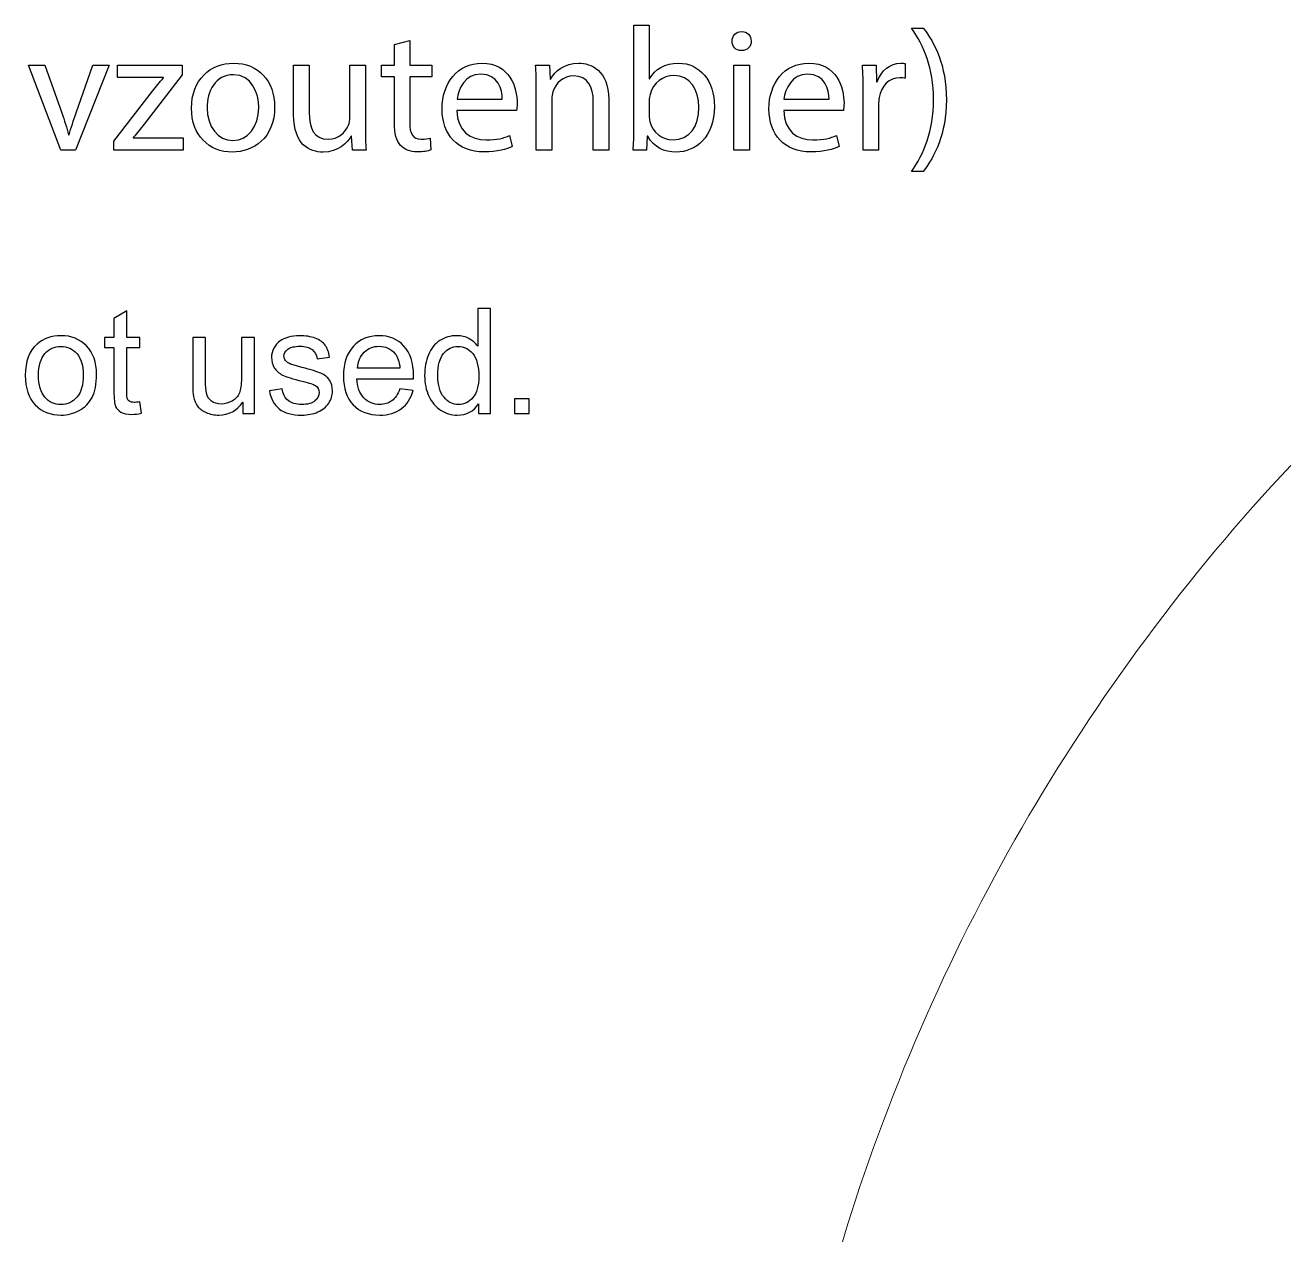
# Model space of a CAD drawing. Header units: centimetres. Extents: x -233 to -82, y 123 to 153.
# Drawn here: x -159.015 to -155.968, y 148.877 to 151.806 of the extents above; entities that cross this region are included whole.
import ezdxf

# ---------------------------------------------------------------- set-up
doc = ezdxf.new("R2010")
doc.units = ezdxf.units.CM
doc.header["$MEASUREMENT"] = 0
doc.layers.add('layer 1', color=7, linetype='Continuous')

msp = doc.modelspace()

# ---------------------------------------------------------------- linework, layer by layer
at = {"layer": 'layer 1'}
for points, knots in [([(-157.51899, 151.50521), (-157.51899, 151.50521), (-157.51731, 151.53905), (-157.51731, 151.53905), (-157.51731, 151.53905), (-157.51731, 151.53905), (-157.51611, 151.53905), (-157.51611, 151.53905), (-157.51611, 151.53905), (-157.50087, 151.51193), (-157.47711, 151.50053), (-157.44747, 151.50053), (-157.44747, 151.50053), (-157.40175, 151.50053), (-157.35567, 151.53701), (-157.35567, 151.61021), (-157.35567, 151.61021), (-157.35519, 151.67237), (-157.39119, 151.71473), (-157.44195, 151.71473), (-157.44195, 151.71473), (-157.47507, 151.71473), (-157.49871, 151.69997), (-157.51179, 151.67705), (-157.51179, 151.67705), (-157.51179, 151.67705), (-157.51275, 151.67705), (-157.51275, 151.67705), (-157.51275, 151.67705), (-157.51275, 151.67705), (-157.51275, 151.80581), (-157.51275, 151.80581), (-157.51275, 151.80581), (-157.51275, 151.80581), (-157.54947, 151.80581), (-157.54947, 151.80581), (-157.54947, 151.80581), (-157.54947, 151.80581), (-157.54947, 151.55813), (-157.54947, 151.55813), (-157.54947, 151.55813), (-157.54947, 151.53989), (-157.55043, 151.51913), (-157.55127, 151.50521), (-157.55127, 151.50521), (-157.55127, 151.50521), (-157.51899, 151.50521), (-157.51899, 151.50521)], [0, 0, 0, 0, 0.0769231, 0.0769231, 0.0769231, 0.0769231, 0.1538462, 0.1538462, 0.1538462, 0.1538462, 0.2307692, 0.2307692, 0.2307692, 0.2307692, 0.3076923, 0.3076923, 0.3076923, 0.3076923, 0.3846154, 0.3846154, 0.3846154, 0.3846154, 0.4615385, 0.4615385, 0.4615385, 0.4615385, 0.5384615, 0.5384615, 0.5384615, 0.5384615, 0.6153846, 0.6153846, 0.6153846, 0.6153846, 0.6923077, 0.6923077, 0.6923077, 0.6923077, 0.7692308, 0.7692308, 0.7692308, 0.7692308, 0.8461538, 0.8461538, 0.8461538, 0.8461538, 1, 1, 1, 1]), ([(-157.29003, 151.79093), (-157.30359, 151.79093), (-157.31331, 151.78085), (-157.31331, 151.76765), (-157.31331, 151.76765), (-157.31331, 151.75493), (-157.30407, 151.74485), (-157.29087, 151.74485), (-157.29087, 151.74485), (-157.27611, 151.74485), (-157.26675, 151.75493), (-157.26723, 151.76765), (-157.26723, 151.76765), (-157.26723, 151.78085), (-157.27611, 151.79093), (-157.29003, 151.79093)], [0, 0, 0, 0, 0.2, 0.2, 0.2, 0.2, 0.4, 0.4, 0.4, 0.4, 0.6, 0.6, 0.6, 0.6, 1, 1, 1, 1]), ([(-156.85275, 151.45397), (-156.82563, 151.48997), (-156.79719, 151.54373), (-156.79719, 151.62665), (-156.79719, 151.62665), (-156.79719, 151.71005), (-156.82563, 151.76429), (-156.85275, 151.79897), (-156.85275, 151.79897), (-156.85275, 151.79897), (-156.88143, 151.79897), (-156.88143, 151.79897), (-156.88143, 151.79897), (-156.85095, 151.75709), (-156.82815, 151.70285), (-156.82815, 151.62713), (-156.82815, 151.62713), (-156.82815, 151.55093), (-156.85143, 151.49585), (-156.88143, 151.45397), (-156.88143, 151.45397), (-156.88143, 151.45397), (-156.85275, 151.45397), (-156.85275, 151.45397)], [0, 0, 0, 0, 0.1428571, 0.1428571, 0.1428571, 0.1428571, 0.2857143, 0.2857143, 0.2857143, 0.2857143, 0.4285714, 0.4285714, 0.4285714, 0.4285714, 0.5714286, 0.5714286, 0.5714286, 0.5714286, 0.7142857, 0.7142857, 0.7142857, 0.7142857, 1, 1, 1, 1]), ([(-158.12569, 151.75925), (-158.12569, 151.75925), (-158.12569, 151.71005), (-158.12569, 151.71005), (-158.12569, 151.71005), (-158.12569, 151.71005), (-158.15737, 151.71005), (-158.15737, 151.71005), (-158.15737, 151.71005), (-158.15737, 151.71005), (-158.15737, 151.68173), (-158.15737, 151.68173), (-158.15737, 151.68173), (-158.15737, 151.68173), (-158.12569, 151.68173), (-158.12569, 151.68173), (-158.12569, 151.68173), (-158.12569, 151.68173), (-158.12569, 151.57001), (-158.12569, 151.57001), (-158.12569, 151.57001), (-158.12569, 151.54589), (-158.12185, 151.52765), (-158.11129, 151.51661), (-158.11129, 151.51661), (-158.10241, 151.50653), (-158.08837, 151.50101), (-158.07109, 151.50101), (-158.07109, 151.50101), (-158.05669, 151.50101), (-158.04529, 151.50305), (-158.03809, 151.50605), (-158.03809, 151.50605), (-158.03809, 151.50605), (-158.03977, 151.53401), (-158.03977, 151.53401), (-158.03977, 151.53401), (-158.04445, 151.53269), (-158.05165, 151.53149), (-158.06137, 151.53149), (-158.06137, 151.53149), (-158.08213, 151.53149), (-158.08933, 151.54589), (-158.08933, 151.57121), (-158.08933, 151.57121), (-158.08933, 151.57121), (-158.08933, 151.68173), (-158.08933, 151.68173), (-158.08933, 151.68173), (-158.08933, 151.68173), (-158.03593, 151.68173), (-158.03593, 151.68173), (-158.03593, 151.68173), (-158.03593, 151.68173), (-158.03593, 151.71005), (-158.03593, 151.71005), (-158.03593, 151.71005), (-158.03593, 151.71005), (-158.08933, 151.71005), (-158.08933, 151.71005), (-158.08933, 151.71005), (-158.08933, 151.71005), (-158.08933, 151.76897), (-158.08933, 151.76897), (-158.08933, 151.76897), (-158.08933, 151.76897), (-158.12569, 151.75925), (-158.12569, 151.75925)], [0, 0, 0, 0, 0.0555556, 0.0555556, 0.0555556, 0.0555556, 0.1111111, 0.1111111, 0.1111111, 0.1111111, 0.1666667, 0.1666667, 0.1666667, 0.1666667, 0.2222222, 0.2222222, 0.2222222, 0.2222222, 0.2777778, 0.2777778, 0.2777778, 0.2777778, 0.3333333, 0.3333333, 0.3333333, 0.3333333, 0.3888889, 0.3888889, 0.3888889, 0.3888889, 0.4444444, 0.4444444, 0.4444444, 0.4444444, 0.5, 0.5, 0.5, 0.5, 0.5555556, 0.5555556, 0.5555556, 0.5555556, 0.6111111, 0.6111111, 0.6111111, 0.6111111, 0.6666667, 0.6666667, 0.6666667, 0.6666667, 0.7222222, 0.7222222, 0.7222222, 0.7222222, 0.7777778, 0.7777778, 0.7777778, 0.7777778, 0.8333333, 0.8333333, 0.8333333, 0.8333333, 0.8888889, 0.8888889, 0.8888889, 0.8888889, 1, 1, 1, 1]), ([(-158.51305, 151.71473), (-158.56981, 151.71473), (-158.61469, 151.67453), (-158.61469, 151.60601), (-158.61469, 151.60601), (-158.61469, 151.54121), (-158.57197, 151.50053), (-158.51641, 151.50053), (-158.51641, 151.50053), (-158.46697, 151.50053), (-158.41441, 151.53353), (-158.41441, 151.60937), (-158.41441, 151.60937), (-158.41441, 151.67201), (-158.45425, 151.71473), (-158.51305, 151.71473)], [0, 0, 0, 0, 0.2, 0.2, 0.2, 0.2, 0.4, 0.4, 0.4, 0.4, 0.6, 0.6, 0.6, 0.6, 1, 1, 1, 1]), ([(-157.83183, 151.60085), (-157.83147, 151.60469), (-157.83063, 151.61057), (-157.83063, 151.61825), (-157.83063, 151.61825), (-157.83063, 151.65593), (-157.84839, 151.71473), (-157.91523, 151.71473), (-157.91523, 151.71473), (-157.97499, 151.71473), (-158.01135, 151.66613), (-158.01135, 151.60433), (-158.01135, 151.60433), (-158.01135, 151.54241), (-157.97367, 151.50101), (-157.91055, 151.50101), (-157.91055, 151.50101), (-157.87803, 151.50101), (-157.85559, 151.50773), (-157.84239, 151.51373), (-157.84239, 151.51373), (-157.84239, 151.51373), (-157.84875, 151.54037), (-157.84875, 151.54037), (-157.84875, 151.54037), (-157.86279, 151.53437), (-157.87887, 151.52981), (-157.90551, 151.52981), (-157.90551, 151.52981), (-157.94271, 151.52981), (-157.97499, 151.55045), (-157.97583, 151.60085), (-157.97583, 151.60085), (-157.97583, 151.60085), (-157.83183, 151.60085), (-157.83183, 151.60085)], [0, 0, 0, 0, 0.1, 0.1, 0.1, 0.1, 0.2, 0.2, 0.2, 0.2, 0.3, 0.3, 0.3, 0.3, 0.4, 0.4, 0.4, 0.4, 0.5, 0.5, 0.5, 0.5, 0.6, 0.6, 0.6, 0.6, 0.7, 0.7, 0.7, 0.7, 0.8, 0.8, 0.8, 0.8, 1, 1, 1, 1]), ([(-157.78443, 151.50521), (-157.78443, 151.50521), (-157.74723, 151.50521), (-157.74723, 151.50521), (-157.74723, 151.50521), (-157.74723, 151.50521), (-157.74723, 151.62845), (-157.74723, 151.62845), (-157.74723, 151.62845), (-157.74723, 151.63481), (-157.74639, 151.64105), (-157.74471, 151.64573), (-157.74471, 151.64573), (-157.73835, 151.66649), (-157.71927, 151.68389), (-157.69479, 151.68389), (-157.69479, 151.68389), (-157.65963, 151.68389), (-157.64727, 151.65629), (-157.64727, 151.62329), (-157.64727, 151.62329), (-157.64727, 151.62329), (-157.64727, 151.50521), (-157.64727, 151.50521), (-157.64727, 151.50521), (-157.64727, 151.50521), (-157.61007, 151.50521), (-157.61007, 151.50521), (-157.61007, 151.50521), (-157.61007, 151.50521), (-157.61007, 151.62761), (-157.61007, 151.62761), (-157.61007, 151.62761), (-157.61007, 151.69781), (-157.65411, 151.71473), (-157.68243, 151.71473), (-157.68243, 151.71473), (-157.71627, 151.71473), (-157.74003, 151.69577), (-157.75023, 151.67621), (-157.75023, 151.67621), (-157.75023, 151.67621), (-157.75107, 151.67621), (-157.75107, 151.67621), (-157.75107, 151.67621), (-157.75107, 151.67621), (-157.75311, 151.71005), (-157.75311, 151.71005), (-157.75311, 151.71005), (-157.75311, 151.71005), (-157.78623, 151.71005), (-157.78623, 151.71005), (-157.78623, 151.71005), (-157.78491, 151.69313), (-157.78443, 151.67585), (-157.78443, 151.65461), (-157.78443, 151.65461), (-157.78443, 151.65461), (-157.78443, 151.50521), (-157.78443, 151.50521)], [0, 0, 0, 0, 0.0625, 0.0625, 0.0625, 0.0625, 0.125, 0.125, 0.125, 0.125, 0.1875, 0.1875, 0.1875, 0.1875, 0.25, 0.25, 0.25, 0.25, 0.3125, 0.3125, 0.3125, 0.3125, 0.375, 0.375, 0.375, 0.375, 0.4375, 0.4375, 0.4375, 0.4375, 0.5, 0.5, 0.5, 0.5, 0.5625, 0.5625, 0.5625, 0.5625, 0.625, 0.625, 0.625, 0.625, 0.6875, 0.6875, 0.6875, 0.6875, 0.75, 0.75, 0.75, 0.75, 0.8125, 0.8125, 0.8125, 0.8125, 0.875, 0.875, 0.875, 0.875, 1, 1, 1, 1]), ([(-157.04487, 151.60085), (-157.04451, 151.60469), (-157.04367, 151.61057), (-157.04367, 151.61825), (-157.04367, 151.61825), (-157.04367, 151.65593), (-157.06143, 151.71473), (-157.12827, 151.71473), (-157.12827, 151.71473), (-157.18803, 151.71473), (-157.22439, 151.66613), (-157.22439, 151.60433), (-157.22439, 151.60433), (-157.22439, 151.54241), (-157.18671, 151.50101), (-157.12359, 151.50101), (-157.12359, 151.50101), (-157.09107, 151.50101), (-157.06863, 151.50773), (-157.05543, 151.51373), (-157.05543, 151.51373), (-157.05543, 151.51373), (-157.06179, 151.54037), (-157.06179, 151.54037), (-157.06179, 151.54037), (-157.07583, 151.53437), (-157.09191, 151.52981), (-157.11855, 151.52981), (-157.11855, 151.52981), (-157.15575, 151.52981), (-157.18803, 151.55045), (-157.18887, 151.60085), (-157.18887, 151.60085), (-157.18887, 151.60085), (-157.04487, 151.60085), (-157.04487, 151.60085)], [0, 0, 0, 0, 0.1, 0.1, 0.1, 0.1, 0.2, 0.2, 0.2, 0.2, 0.3, 0.3, 0.3, 0.3, 0.4, 0.4, 0.4, 0.4, 0.5, 0.5, 0.5, 0.5, 0.6, 0.6, 0.6, 0.6, 0.7, 0.7, 0.7, 0.7, 0.8, 0.8, 0.8, 0.8, 1, 1, 1, 1]), ([(-156.99747, 151.50521), (-156.99747, 151.50521), (-156.96075, 151.50521), (-156.96075, 151.50521), (-156.96075, 151.50521), (-156.96075, 151.50521), (-156.96075, 151.61441), (-156.96075, 151.61441), (-156.96075, 151.61441), (-156.96075, 151.62077), (-156.95979, 151.62665), (-156.95895, 151.63181), (-156.95895, 151.63181), (-156.95391, 151.65977), (-156.93531, 151.67957), (-156.90903, 151.67957), (-156.90903, 151.67957), (-156.90399, 151.67957), (-156.90015, 151.67921), (-156.89631, 151.67837), (-156.89631, 151.67837), (-156.89631, 151.67837), (-156.89631, 151.71353), (-156.89631, 151.71353), (-156.89631, 151.71353), (-156.89979, 151.71437), (-156.90267, 151.71473), (-156.90699, 151.71473), (-156.90699, 151.71473), (-156.93195, 151.71473), (-156.95439, 151.69745), (-156.96363, 151.66985), (-156.96363, 151.66985), (-156.96363, 151.66985), (-156.96531, 151.66985), (-156.96531, 151.66985), (-156.96531, 151.66985), (-156.96531, 151.66985), (-156.96663, 151.71005), (-156.96663, 151.71005), (-156.96663, 151.71005), (-156.96663, 151.71005), (-156.99927, 151.71005), (-156.99927, 151.71005), (-156.99927, 151.71005), (-156.99795, 151.69109), (-156.99747, 151.67033), (-156.99747, 151.64621), (-156.99747, 151.64621), (-156.99747, 151.64621), (-156.99747, 151.50521), (-156.99747, 151.50521)], [0, 0, 0, 0, 0.0714286, 0.0714286, 0.0714286, 0.0714286, 0.1428571, 0.1428571, 0.1428571, 0.1428571, 0.2142857, 0.2142857, 0.2142857, 0.2142857, 0.2857143, 0.2857143, 0.2857143, 0.2857143, 0.3571429, 0.3571429, 0.3571429, 0.3571429, 0.4285714, 0.4285714, 0.4285714, 0.4285714, 0.5, 0.5, 0.5, 0.5, 0.5714286, 0.5714286, 0.5714286, 0.5714286, 0.6428571, 0.6428571, 0.6428571, 0.6428571, 0.7142857, 0.7142857, 0.7142857, 0.7142857, 0.7857143, 0.7857143, 0.7857143, 0.7857143, 0.8571429, 0.8571429, 0.8571429, 0.8571429, 1, 1, 1, 1]), ([(-159.00713, 151.71005), (-159.00713, 151.71005), (-158.92925, 151.50521), (-158.92925, 151.50521), (-158.92925, 151.50521), (-158.92925, 151.50521), (-158.89373, 151.50521), (-158.89373, 151.50521), (-158.89373, 151.50521), (-158.89373, 151.50521), (-158.81321, 151.71005), (-158.81321, 151.71005), (-158.81321, 151.71005), (-158.81321, 151.71005), (-158.85221, 151.71005), (-158.85221, 151.71005), (-158.85221, 151.71005), (-158.85221, 151.71005), (-158.89205, 151.59497), (-158.89205, 151.59497), (-158.89205, 151.59497), (-158.89877, 151.57637), (-158.90465, 151.55945), (-158.90933, 151.54241), (-158.90933, 151.54241), (-158.90933, 151.54241), (-158.91065, 151.54241), (-158.91065, 151.54241), (-158.91065, 151.54241), (-158.91485, 151.55945), (-158.92037, 151.57637), (-158.92709, 151.59497), (-158.92709, 151.59497), (-158.92709, 151.59497), (-158.96741, 151.71005), (-158.96741, 151.71005), (-158.96741, 151.71005), (-158.96741, 151.71005), (-159.00713, 151.71005), (-159.00713, 151.71005)], [0, 0, 0, 0, 0.0909091, 0.0909091, 0.0909091, 0.0909091, 0.1818182, 0.1818182, 0.1818182, 0.1818182, 0.2727273, 0.2727273, 0.2727273, 0.2727273, 0.3636364, 0.3636364, 0.3636364, 0.3636364, 0.4545455, 0.4545455, 0.4545455, 0.4545455, 0.5454545, 0.5454545, 0.5454545, 0.5454545, 0.6363636, 0.6363636, 0.6363636, 0.6363636, 0.7272727, 0.7272727, 0.7272727, 0.7272727, 0.8181818, 0.8181818, 0.8181818, 0.8181818, 1, 1, 1, 1]), ([(-158.80133, 151.50521), (-158.80133, 151.50521), (-158.63501, 151.50521), (-158.63501, 151.50521), (-158.63501, 151.50521), (-158.63501, 151.50521), (-158.63501, 151.53485), (-158.63501, 151.53485), (-158.63501, 151.53485), (-158.63501, 151.53485), (-158.75477, 151.53485), (-158.75477, 151.53485), (-158.75477, 151.53485), (-158.75477, 151.53485), (-158.75477, 151.53569), (-158.75477, 151.53569), (-158.75477, 151.53569), (-158.74553, 151.54625), (-158.73701, 151.55645), (-158.72861, 151.56785), (-158.72861, 151.56785), (-158.72861, 151.56785), (-158.63717, 151.68677), (-158.63717, 151.68677), (-158.63717, 151.68677), (-158.63717, 151.68677), (-158.63669, 151.71005), (-158.63669, 151.71005), (-158.63669, 151.71005), (-158.63669, 151.71005), (-158.79293, 151.71005), (-158.79293, 151.71005), (-158.79293, 151.71005), (-158.79293, 151.71005), (-158.79293, 151.68005), (-158.79293, 151.68005), (-158.79293, 151.68005), (-158.79293, 151.68005), (-158.68205, 151.68005), (-158.68205, 151.68005), (-158.68205, 151.68005), (-158.68205, 151.68005), (-158.68205, 151.67921), (-158.68205, 151.67921), (-158.68205, 151.67921), (-158.69129, 151.66817), (-158.69981, 151.65845), (-158.70869, 151.64741), (-158.70869, 151.64741), (-158.70869, 151.64741), (-158.80133, 151.52681), (-158.80133, 151.52681), (-158.80133, 151.52681), (-158.80133, 151.52681), (-158.80133, 151.50521), (-158.80133, 151.50521)], [0, 0, 0, 0, 0.0666667, 0.0666667, 0.0666667, 0.0666667, 0.1333333, 0.1333333, 0.1333333, 0.1333333, 0.2, 0.2, 0.2, 0.2, 0.2666667, 0.2666667, 0.2666667, 0.2666667, 0.3333333, 0.3333333, 0.3333333, 0.3333333, 0.4, 0.4, 0.4, 0.4, 0.4666667, 0.4666667, 0.4666667, 0.4666667, 0.5333333, 0.5333333, 0.5333333, 0.5333333, 0.6, 0.6, 0.6, 0.6, 0.6666667, 0.6666667, 0.6666667, 0.6666667, 0.7333333, 0.7333333, 0.7333333, 0.7333333, 0.8, 0.8, 0.8, 0.8, 0.8666667, 0.8666667, 0.8666667, 0.8666667, 1, 1, 1, 1]), ([(-158.51389, 151.68677), (-158.46985, 151.68677), (-158.45257, 151.64285), (-158.45257, 151.60805), (-158.45257, 151.60805), (-158.45257, 151.56197), (-158.47921, 151.52849), (-158.51473, 151.52849), (-158.51473, 151.52849), (-158.55121, 151.52849), (-158.57701, 151.56233), (-158.57701, 151.60721), (-158.57701, 151.60721), (-158.57701, 151.64621), (-158.55793, 151.68677), (-158.51389, 151.68677)], [0, 0, 0, 0, 0.2, 0.2, 0.2, 0.2, 0.4, 0.4, 0.4, 0.4, 0.6, 0.6, 0.6, 0.6, 1, 1, 1, 1]), ([(-158.19601, 151.71005), (-158.19601, 151.71005), (-158.23321, 151.71005), (-158.23321, 151.71005), (-158.23321, 151.71005), (-158.23321, 151.71005), (-158.23321, 151.58441), (-158.23321, 151.58441), (-158.23321, 151.58441), (-158.23321, 151.57757), (-158.23453, 151.57085), (-158.23657, 151.56533), (-158.23657, 151.56533), (-158.24341, 151.54877), (-158.26069, 151.53149), (-158.28577, 151.53149), (-158.28577, 151.53149), (-158.31961, 151.53149), (-158.33149, 151.55765), (-158.33149, 151.59665), (-158.33149, 151.59665), (-158.33149, 151.59665), (-158.33149, 151.71005), (-158.33149, 151.71005), (-158.33149, 151.71005), (-158.33149, 151.71005), (-158.36869, 151.71005), (-158.36869, 151.71005), (-158.36869, 151.71005), (-158.36869, 151.71005), (-158.36869, 151.59029), (-158.36869, 151.59029), (-158.36869, 151.59029), (-158.36869, 151.51829), (-158.33017, 151.50053), (-158.29801, 151.50053), (-158.29801, 151.50053), (-158.26165, 151.50053), (-158.24005, 151.52213), (-158.23021, 151.53869), (-158.23021, 151.53869), (-158.23021, 151.53869), (-158.22937, 151.53869), (-158.22937, 151.53869), (-158.22937, 151.53869), (-158.22937, 151.53869), (-158.22733, 151.50521), (-158.22733, 151.50521), (-158.22733, 151.50521), (-158.22733, 151.50521), (-158.19433, 151.50521), (-158.19433, 151.50521), (-158.19433, 151.50521), (-158.19553, 151.52129), (-158.19601, 151.53989), (-158.19601, 151.56113), (-158.19601, 151.56113), (-158.19601, 151.56113), (-158.19601, 151.71005), (-158.19601, 151.71005)], [0, 0, 0, 0, 0.0625, 0.0625, 0.0625, 0.0625, 0.125, 0.125, 0.125, 0.125, 0.1875, 0.1875, 0.1875, 0.1875, 0.25, 0.25, 0.25, 0.25, 0.3125, 0.3125, 0.3125, 0.3125, 0.375, 0.375, 0.375, 0.375, 0.4375, 0.4375, 0.4375, 0.4375, 0.5, 0.5, 0.5, 0.5, 0.5625, 0.5625, 0.5625, 0.5625, 0.625, 0.625, 0.625, 0.625, 0.6875, 0.6875, 0.6875, 0.6875, 0.75, 0.75, 0.75, 0.75, 0.8125, 0.8125, 0.8125, 0.8125, 0.875, 0.875, 0.875, 0.875, 1, 1, 1, 1]), ([(-157.97535, 151.62761), (-157.97235, 151.65341), (-157.95591, 151.68809), (-157.91823, 151.68809), (-157.91823, 151.68809), (-157.87635, 151.68809), (-157.86615, 151.65125), (-157.86651, 151.62761), (-157.86651, 151.62761), (-157.86651, 151.62761), (-157.97535, 151.62761), (-157.97535, 151.62761)], [0, 0, 0, 0, 0.25, 0.25, 0.25, 0.25, 0.5, 0.5, 0.5, 0.5, 1, 1, 1, 1]), ([(-157.51275, 151.62413), (-157.51275, 151.63013), (-157.51143, 151.63517), (-157.51059, 151.63937), (-157.51059, 151.63937), (-157.50291, 151.66781), (-157.47927, 151.68509), (-157.45383, 151.68509), (-157.45383, 151.68509), (-157.41411, 151.68509), (-157.39287, 151.65005), (-157.39287, 151.60889), (-157.39287, 151.60889), (-157.39287, 151.56197), (-157.41615, 151.53017), (-157.45515, 151.53017), (-157.45515, 151.53017), (-157.48227, 151.53017), (-157.50375, 151.54793), (-157.51095, 151.57385), (-157.51095, 151.57385), (-157.51179, 151.57805), (-157.51275, 151.58273), (-157.51275, 151.58729), (-157.51275, 151.58729), (-157.51275, 151.58729), (-157.51275, 151.62413), (-157.51275, 151.62413)], [0, 0, 0, 0, 0.125, 0.125, 0.125, 0.125, 0.25, 0.25, 0.25, 0.25, 0.375, 0.375, 0.375, 0.375, 0.5, 0.5, 0.5, 0.5, 0.625, 0.625, 0.625, 0.625, 0.75, 0.75, 0.75, 0.75, 1, 1, 1, 1]), ([(-157.27143, 151.50521), (-157.27143, 151.50521), (-157.27143, 151.71005), (-157.27143, 151.71005), (-157.27143, 151.71005), (-157.27143, 151.71005), (-157.30863, 151.71005), (-157.30863, 151.71005), (-157.30863, 151.71005), (-157.30863, 151.71005), (-157.30863, 151.50521), (-157.30863, 151.50521), (-157.30863, 151.50521), (-157.30863, 151.50521), (-157.27143, 151.50521), (-157.27143, 151.50521)], [0, 0, 0, 0, 0.2, 0.2, 0.2, 0.2, 0.4, 0.4, 0.4, 0.4, 0.6, 0.6, 0.6, 0.6, 1, 1, 1, 1]), ([(-157.18839, 151.62761), (-157.18539, 151.65341), (-157.16895, 151.68809), (-157.13127, 151.68809), (-157.13127, 151.68809), (-157.08939, 151.68809), (-157.07919, 151.65125), (-157.07955, 151.62761), (-157.07955, 151.62761), (-157.07955, 151.62761), (-157.18839, 151.62761), (-157.18839, 151.62761)], [0, 0, 0, 0, 0.25, 0.25, 0.25, 0.25, 0.5, 0.5, 0.5, 0.5, 1, 1, 1, 1]), ([(-158.73923, 150.8992), (-158.73923, 150.8992), (-158.73483, 150.8718), (-158.73483, 150.8718), (-158.73483, 150.8718), (-158.74353, 150.87), (-158.75133, 150.8691), (-158.75823, 150.8691), (-158.75823, 150.8691), (-158.76953, 150.8691), (-158.77823, 150.8709), (-158.78443, 150.8745), (-158.78443, 150.8745), (-158.79063, 150.878), (-158.79503, 150.8827), (-158.79753, 150.8885), (-158.79753, 150.8885), (-158.80003, 150.8943), (-158.80133, 150.9065), (-158.80133, 150.9251), (-158.80133, 150.9251), (-158.80133, 150.9251), (-158.80133, 151.0303), (-158.80133, 151.0303), (-158.80133, 151.0303), (-158.80133, 151.0303), (-158.82403, 151.0303), (-158.82403, 151.0303), (-158.82403, 151.0303), (-158.82403, 151.0303), (-158.82403, 151.0544), (-158.82403, 151.0544), (-158.82403, 151.0544), (-158.82403, 151.0544), (-158.80133, 151.0544), (-158.80133, 151.0544), (-158.80133, 151.0544), (-158.80133, 151.0544), (-158.80133, 151.0997), (-158.80133, 151.0997), (-158.80133, 151.0997), (-158.80133, 151.0997), (-158.77043, 151.1183), (-158.77043, 151.1183), (-158.77043, 151.1183), (-158.77043, 151.1183), (-158.77043, 151.0544), (-158.77043, 151.0544), (-158.77043, 151.0544), (-158.77043, 151.0544), (-158.73923, 151.0544), (-158.73923, 151.0544), (-158.73923, 151.0544), (-158.73923, 151.0544), (-158.73923, 151.0303), (-158.73923, 151.0303), (-158.73923, 151.0303), (-158.73923, 151.0303), (-158.77043, 151.0303), (-158.77043, 151.0303), (-158.77043, 151.0303), (-158.77043, 151.0303), (-158.77043, 150.9233), (-158.77043, 150.9233), (-158.77043, 150.9233), (-158.77043, 150.9145), (-158.76993, 150.9088), (-158.76883, 150.9063), (-158.76883, 150.9063), (-158.76773, 150.9038), (-158.76593, 150.9018), (-158.76343, 150.9003), (-158.76343, 150.9003), (-158.76093, 150.8988), (-158.75743, 150.898), (-158.75293, 150.898), (-158.75293, 150.898), (-158.74943, 150.898), (-158.74493, 150.8984), (-158.73923, 150.8992)], [0, 0, 0, 0, 0.047619, 0.047619, 0.047619, 0.047619, 0.0952381, 0.0952381, 0.0952381, 0.0952381, 0.1428571, 0.1428571, 0.1428571, 0.1428571, 0.1904762, 0.1904762, 0.1904762, 0.1904762, 0.2380952, 0.2380952, 0.2380952, 0.2380952, 0.2857143, 0.2857143, 0.2857143, 0.2857143, 0.3333333, 0.3333333, 0.3333333, 0.3333333, 0.3809524, 0.3809524, 0.3809524, 0.3809524, 0.4285714, 0.4285714, 0.4285714, 0.4285714, 0.4761905, 0.4761905, 0.4761905, 0.4761905, 0.5238095, 0.5238095, 0.5238095, 0.5238095, 0.5714286, 0.5714286, 0.5714286, 0.5714286, 0.6190476, 0.6190476, 0.6190476, 0.6190476, 0.6666667, 0.6666667, 0.6666667, 0.6666667, 0.7142857, 0.7142857, 0.7142857, 0.7142857, 0.7619048, 0.7619048, 0.7619048, 0.7619048, 0.8095238, 0.8095238, 0.8095238, 0.8095238, 0.8571429, 0.8571429, 0.8571429, 0.8571429, 0.9047619, 0.9047619, 0.9047619, 0.9047619, 1, 1, 1, 1]), ([(-157.92353, 150.8715), (-157.92353, 150.8715), (-157.92353, 150.8946), (-157.92353, 150.8946), (-157.92353, 150.8946), (-157.93513, 150.8765), (-157.95213, 150.8674), (-157.97463, 150.8674), (-157.97463, 150.8674), (-157.98923, 150.8674), (-158.00263, 150.8714), (-158.01483, 150.8795), (-158.01483, 150.8795), (-158.02713, 150.8875), (-158.03653, 150.8987), (-158.04323, 150.9131), (-158.04323, 150.9131), (-158.04993, 150.9275), (-158.05333, 150.9441), (-158.05333, 150.9628), (-158.05333, 150.9628), (-158.05333, 150.9811), (-158.05033, 150.9976), (-158.04423, 151.0125), (-158.04423, 151.0125), (-158.03813, 151.0274), (-158.02903, 151.0388), (-158.01683, 151.0467), (-158.01683, 151.0467), (-158.00473, 151.0546), (-157.99113, 151.0586), (-157.97603, 151.0586), (-157.97603, 151.0586), (-157.96503, 151.0586), (-157.95523, 151.0563), (-157.94653, 151.0516), (-157.94653, 151.0516), (-157.93793, 151.0469), (-157.93093, 151.0409), (-157.92553, 151.0334), (-157.92553, 151.0334), (-157.92553, 151.0334), (-157.92553, 151.124), (-157.92553, 151.124), (-157.92553, 151.124), (-157.92553, 151.124), (-157.89473, 151.124), (-157.89473, 151.124), (-157.89473, 151.124), (-157.89473, 151.124), (-157.89473, 150.8715), (-157.89473, 150.8715), (-157.89473, 150.8715), (-157.89473, 150.8715), (-157.92353, 150.8715), (-157.92353, 150.8715)], [0, 0, 0, 0, 0.0666667, 0.0666667, 0.0666667, 0.0666667, 0.1333333, 0.1333333, 0.1333333, 0.1333333, 0.2, 0.2, 0.2, 0.2, 0.2666667, 0.2666667, 0.2666667, 0.2666667, 0.3333333, 0.3333333, 0.3333333, 0.3333333, 0.4, 0.4, 0.4, 0.4, 0.4666667, 0.4666667, 0.4666667, 0.4666667, 0.5333333, 0.5333333, 0.5333333, 0.5333333, 0.6, 0.6, 0.6, 0.6, 0.6666667, 0.6666667, 0.6666667, 0.6666667, 0.7333333, 0.7333333, 0.7333333, 0.7333333, 0.8, 0.8, 0.8, 0.8, 0.8666667, 0.8666667, 0.8666667, 0.8666667, 1, 1, 1, 1]), ([(-159.01473, 150.963), (-159.01473, 150.9969), (-159.00533, 151.0219), (-158.98643, 151.0382), (-158.98643, 151.0382), (-158.97073, 151.0518), (-158.95153, 151.0586), (-158.92893, 151.0586), (-158.92893, 151.0586), (-158.90383, 151.0586), (-158.88323, 151.0504), (-158.86723, 151.0339), (-158.86723, 151.0339), (-158.85133, 151.0174), (-158.84333, 150.9946), (-158.84333, 150.9656), (-158.84333, 150.9656), (-158.84333, 150.942), (-158.84683, 150.9235), (-158.85393, 150.91), (-158.85393, 150.91), (-158.86103, 150.8965), (-158.87123, 150.8861), (-158.88473, 150.8786), (-158.88473, 150.8786), (-158.89823, 150.8711), (-158.91303, 150.8674), (-158.92893, 150.8674), (-158.92893, 150.8674), (-158.95453, 150.8674), (-158.97523, 150.8756), (-158.99103, 150.892), (-158.99103, 150.892), (-159.00683, 150.9084), (-159.01473, 150.9321), (-159.01473, 150.963)], [0, 0, 0, 0, 0.1, 0.1, 0.1, 0.1, 0.2, 0.2, 0.2, 0.2, 0.3, 0.3, 0.3, 0.3, 0.4, 0.4, 0.4, 0.4, 0.5, 0.5, 0.5, 0.5, 0.6, 0.6, 0.6, 0.6, 0.7, 0.7, 0.7, 0.7, 0.8, 0.8, 0.8, 0.8, 1, 1, 1, 1]), ([(-158.49113, 150.8715), (-158.49113, 150.8715), (-158.49113, 150.8984), (-158.49113, 150.8984), (-158.49113, 150.8984), (-158.50533, 150.8777), (-158.52463, 150.8674), (-158.54913, 150.8674), (-158.54913, 150.8674), (-158.55993, 150.8674), (-158.57003, 150.8695), (-158.57933, 150.8736), (-158.57933, 150.8736), (-158.58873, 150.8777), (-158.59573, 150.8829), (-158.60023, 150.8892), (-158.60023, 150.8892), (-158.60473, 150.8954), (-158.60793, 150.9031), (-158.60973, 150.9122), (-158.60973, 150.9122), (-158.61103, 150.9183), (-158.61163, 150.9279), (-158.61163, 150.9411), (-158.61163, 150.9411), (-158.61163, 150.9411), (-158.61163, 151.0544), (-158.61163, 151.0544), (-158.61163, 151.0544), (-158.61163, 151.0544), (-158.58063, 151.0544), (-158.58063, 151.0544), (-158.58063, 151.0544), (-158.58063, 151.0544), (-158.58063, 150.953), (-158.58063, 150.953), (-158.58063, 150.953), (-158.58063, 150.9368), (-158.58003, 150.9259), (-158.57873, 150.9202), (-158.57873, 150.9202), (-158.57683, 150.9121), (-158.57263, 150.9057), (-158.56633, 150.9011), (-158.56633, 150.9011), (-158.56003, 150.8964), (-158.55223, 150.8941), (-158.54293, 150.8941), (-158.54293, 150.8941), (-158.53363, 150.8941), (-158.52493, 150.8965), (-158.51673, 150.9013), (-158.51673, 150.9013), (-158.50863, 150.906), (-158.50283, 150.9125), (-158.49943, 150.9207), (-158.49943, 150.9207), (-158.49603, 150.9289), (-158.49433, 150.9408), (-158.49433, 150.9564), (-158.49433, 150.9564), (-158.49433, 150.9564), (-158.49433, 151.0544), (-158.49433, 151.0544), (-158.49433, 151.0544), (-158.49433, 151.0544), (-158.46333, 151.0544), (-158.46333, 151.0544), (-158.46333, 151.0544), (-158.46333, 151.0544), (-158.46333, 150.8715), (-158.46333, 150.8715), (-158.46333, 150.8715), (-158.46333, 150.8715), (-158.49113, 150.8715), (-158.49113, 150.8715)], [0, 0, 0, 0, 0.05, 0.05, 0.05, 0.05, 0.1, 0.1, 0.1, 0.1, 0.15, 0.15, 0.15, 0.15, 0.2, 0.2, 0.2, 0.2, 0.25, 0.25, 0.25, 0.25, 0.3, 0.3, 0.3, 0.3, 0.35, 0.35, 0.35, 0.35, 0.4, 0.4, 0.4, 0.4, 0.45, 0.45, 0.45, 0.45, 0.5, 0.5, 0.5, 0.5, 0.55, 0.55, 0.55, 0.55, 0.6, 0.6, 0.6, 0.6, 0.65, 0.65, 0.65, 0.65, 0.7, 0.7, 0.7, 0.7, 0.75, 0.75, 0.75, 0.75, 0.8, 0.8, 0.8, 0.8, 0.85, 0.85, 0.85, 0.85, 0.9, 0.9, 0.9, 0.9, 1, 1, 1, 1]), ([(-158.42713, 150.9261), (-158.42713, 150.9261), (-158.39653, 150.9309), (-158.39653, 150.9309), (-158.39653, 150.9309), (-158.39483, 150.9186), (-158.39003, 150.9092), (-158.38213, 150.9027), (-158.38213, 150.9027), (-158.37423, 150.8962), (-158.36323, 150.8929), (-158.34913, 150.8929), (-158.34913, 150.8929), (-158.33493, 150.8929), (-158.32433, 150.8958), (-158.31743, 150.9016), (-158.31743, 150.9016), (-158.31053, 150.9074), (-158.30713, 150.9142), (-158.30713, 150.922), (-158.30713, 150.922), (-158.30713, 150.929), (-158.31013, 150.9345), (-158.31623, 150.9385), (-158.31623, 150.9385), (-158.32053, 150.9412), (-158.33103, 150.9447), (-158.34793, 150.949), (-158.34793, 150.949), (-158.37063, 150.9547), (-158.38643, 150.9597), (-158.39523, 150.9639), (-158.39523, 150.9639), (-158.40403, 150.9681), (-158.41073, 150.9739), (-158.41523, 150.9813), (-158.41523, 150.9813), (-158.41973, 150.9887), (-158.42203, 150.9969), (-158.42203, 151.0059), (-158.42203, 151.0059), (-158.42203, 151.014), (-158.42013, 151.0216), (-158.41643, 151.0285), (-158.41643, 151.0285), (-158.41273, 151.0354), (-158.40763, 151.0412), (-158.40113, 151.0458), (-158.40113, 151.0458), (-158.39633, 151.0494), (-158.38973, 151.0524), (-158.38143, 151.0549), (-158.38143, 151.0549), (-158.37313, 151.0574), (-158.36413, 151.0586), (-158.35463, 151.0586), (-158.35463, 151.0586), (-158.34033, 151.0586), (-158.32773, 151.0565), (-158.31683, 151.0524), (-158.31683, 151.0524), (-158.30593, 151.0483), (-158.29793, 151.0427), (-158.29273, 151.0356), (-158.29273, 151.0356), (-158.28763, 151.0285), (-158.28403, 151.0191), (-158.28213, 151.0072), (-158.28213, 151.0072), (-158.28213, 151.0072), (-158.31243, 151.0031), (-158.31243, 151.0031), (-158.31243, 151.0031), (-158.31383, 151.0125), (-158.31783, 151.0199), (-158.32443, 151.0252), (-158.32443, 151.0252), (-158.33103, 151.0305), (-158.34033, 151.0331), (-158.35243, 151.0331), (-158.35243, 151.0331), (-158.36663, 151.0331), (-158.37673, 151.0308), (-158.38283, 151.0261), (-158.38283, 151.0261), (-158.38893, 151.0214), (-158.39203, 151.0158), (-158.39203, 151.0095), (-158.39203, 151.0095), (-158.39203, 151.0054), (-158.39073, 151.0018), (-158.38823, 150.9986), (-158.38823, 150.9986), (-158.38573, 150.9953), (-158.38173, 150.9925), (-158.37633, 150.9904), (-158.37633, 150.9904), (-158.37323, 150.9892), (-158.36413, 150.9865), (-158.34893, 150.9824), (-158.34893, 150.9824), (-158.32703, 150.9765), (-158.31173, 150.9718), (-158.30303, 150.9681), (-158.30303, 150.9681), (-158.29433, 150.9644), (-158.28753, 150.9589), (-158.28263, 150.9518), (-158.28263, 150.9518), (-158.27773, 150.9447), (-158.27523, 150.9358), (-158.27523, 150.9252), (-158.27523, 150.9252), (-158.27523, 150.9149), (-158.27823, 150.9052), (-158.28423, 150.8961), (-158.28423, 150.8961), (-158.29033, 150.887), (-158.29903, 150.8799), (-158.31033, 150.8749), (-158.31033, 150.8749), (-158.32173, 150.8699), (-158.33463, 150.8674), (-158.34893, 150.8674), (-158.34893, 150.8674), (-158.37273, 150.8674), (-158.39083, 150.8723), (-158.40333, 150.8822), (-158.40333, 150.8822), (-158.41583, 150.8921), (-158.42373, 150.9067), (-158.42713, 150.9261)], [0, 0, 0, 0, 0.0294118, 0.0294118, 0.0294118, 0.0294118, 0.0588235, 0.0588235, 0.0588235, 0.0588235, 0.0882353, 0.0882353, 0.0882353, 0.0882353, 0.1176471, 0.1176471, 0.1176471, 0.1176471, 0.1470588, 0.1470588, 0.1470588, 0.1470588, 0.1764706, 0.1764706, 0.1764706, 0.1764706, 0.2058824, 0.2058824, 0.2058824, 0.2058824, 0.2352941, 0.2352941, 0.2352941, 0.2352941, 0.2647059, 0.2647059, 0.2647059, 0.2647059, 0.2941176, 0.2941176, 0.2941176, 0.2941176, 0.3235294, 0.3235294, 0.3235294, 0.3235294, 0.3529412, 0.3529412, 0.3529412, 0.3529412, 0.3823529, 0.3823529, 0.3823529, 0.3823529, 0.4117647, 0.4117647, 0.4117647, 0.4117647, 0.4411765, 0.4411765, 0.4411765, 0.4411765, 0.4705882, 0.4705882, 0.4705882, 0.4705882, 0.5, 0.5, 0.5, 0.5, 0.5294118, 0.5294118, 0.5294118, 0.5294118, 0.5588235, 0.5588235, 0.5588235, 0.5588235, 0.5882353, 0.5882353, 0.5882353, 0.5882353, 0.6176471, 0.6176471, 0.6176471, 0.6176471, 0.6470588, 0.6470588, 0.6470588, 0.6470588, 0.6764706, 0.6764706, 0.6764706, 0.6764706, 0.7058824, 0.7058824, 0.7058824, 0.7058824, 0.7352941, 0.7352941, 0.7352941, 0.7352941, 0.7647059, 0.7647059, 0.7647059, 0.7647059, 0.7941176, 0.7941176, 0.7941176, 0.7941176, 0.8235294, 0.8235294, 0.8235294, 0.8235294, 0.8529412, 0.8529412, 0.8529412, 0.8529412, 0.8823529, 0.8823529, 0.8823529, 0.8823529, 0.9117647, 0.9117647, 0.9117647, 0.9117647, 0.9411765, 0.9411765, 0.9411765, 0.9411765, 1, 1, 1, 1]), ([(-158.11313, 150.9304), (-158.11313, 150.9304), (-158.08113, 150.9264), (-158.08113, 150.9264), (-158.08113, 150.9264), (-158.08623, 150.9077), (-158.09553, 150.8932), (-158.10923, 150.8829), (-158.10923, 150.8829), (-158.12293, 150.8726), (-158.14033, 150.8674), (-158.16153, 150.8674), (-158.16153, 150.8674), (-158.18833, 150.8674), (-158.20953, 150.8756), (-158.22523, 150.8921), (-158.22523, 150.8921), (-158.24093, 150.9086), (-158.24873, 150.9317), (-158.24873, 150.9614), (-158.24873, 150.9614), (-158.24873, 150.9922), (-158.24083, 151.0161), (-158.22493, 151.0331), (-158.22493, 151.0331), (-158.20903, 151.0501), (-158.18853, 151.0586), (-158.16323, 151.0586), (-158.16323, 151.0586), (-158.13883, 151.0586), (-158.11883, 151.0503), (-158.10333, 151.0336), (-158.10333, 151.0336), (-158.08783, 151.0169), (-158.08003, 150.9935), (-158.08003, 150.9633), (-158.08003, 150.9633), (-158.08003, 150.9615), (-158.08013, 150.9587), (-158.08023, 150.955), (-158.08023, 150.955), (-158.08023, 150.955), (-158.21663, 150.955), (-158.21663, 150.955), (-158.21663, 150.955), (-158.21553, 150.9349), (-158.20983, 150.9196), (-158.19963, 150.9089), (-158.19963, 150.9089), (-158.18943, 150.8982), (-158.17663, 150.8929), (-158.16133, 150.8929), (-158.16133, 150.8929), (-158.15003, 150.8929), (-158.14033, 150.8959), (-158.13223, 150.9019), (-158.13223, 150.9019), (-158.12423, 150.9078), (-158.11783, 150.9173), (-158.11313, 150.9304)], [0, 0, 0, 0, 0.0625, 0.0625, 0.0625, 0.0625, 0.125, 0.125, 0.125, 0.125, 0.1875, 0.1875, 0.1875, 0.1875, 0.25, 0.25, 0.25, 0.25, 0.3125, 0.3125, 0.3125, 0.3125, 0.375, 0.375, 0.375, 0.375, 0.4375, 0.4375, 0.4375, 0.4375, 0.5, 0.5, 0.5, 0.5, 0.5625, 0.5625, 0.5625, 0.5625, 0.625, 0.625, 0.625, 0.625, 0.6875, 0.6875, 0.6875, 0.6875, 0.75, 0.75, 0.75, 0.75, 0.8125, 0.8125, 0.8125, 0.8125, 0.875, 0.875, 0.875, 0.875, 1, 1, 1, 1]), ([(-158.98283, 150.963), (-158.98283, 150.9395), (-158.97773, 150.922), (-158.96753, 150.9104), (-158.96753, 150.9104), (-158.95733, 150.8987), (-158.94443, 150.8929), (-158.92893, 150.8929), (-158.92893, 150.8929), (-158.91353, 150.8929), (-158.90073, 150.8988), (-158.89053, 150.9105), (-158.89053, 150.9105), (-158.88033, 150.9222), (-158.87523, 150.94), (-158.87523, 150.964), (-158.87523, 150.964), (-158.87523, 150.9866), (-158.88033, 151.0037), (-158.89063, 151.0154), (-158.89063, 151.0154), (-158.90093, 151.0271), (-158.91363, 151.0329), (-158.92893, 151.0329), (-158.92893, 151.0329), (-158.94443, 151.0329), (-158.95733, 151.0271), (-158.96753, 151.0155), (-158.96753, 151.0155), (-158.97773, 151.0039), (-158.98283, 150.9864), (-158.98283, 150.963)], [0, 0, 0, 0, 0.1111111, 0.1111111, 0.1111111, 0.1111111, 0.2222222, 0.2222222, 0.2222222, 0.2222222, 0.3333333, 0.3333333, 0.3333333, 0.3333333, 0.4444444, 0.4444444, 0.4444444, 0.4444444, 0.5555556, 0.5555556, 0.5555556, 0.5555556, 0.6666667, 0.6666667, 0.6666667, 0.6666667, 0.7777778, 0.7777778, 0.7777778, 0.7777778, 1, 1, 1, 1]), ([(-158.21493, 150.9805), (-158.21493, 150.9805), (-158.11283, 150.9805), (-158.11283, 150.9805), (-158.11283, 150.9805), (-158.11413, 150.9959), (-158.11803, 151.0075), (-158.12453, 151.0152), (-158.12453, 151.0152), (-158.13443, 151.0271), (-158.14723, 151.0331), (-158.16293, 151.0331), (-158.16293, 151.0331), (-158.17723, 151.0331), (-158.18913, 151.0283), (-158.19883, 151.0188), (-158.19883, 151.0188), (-158.20853, 151.0093), (-158.21393, 150.9965), (-158.21493, 150.9805)], [0, 0, 0, 0, 0.1666667, 0.1666667, 0.1666667, 0.1666667, 0.3333333, 0.3333333, 0.3333333, 0.3333333, 0.5, 0.5, 0.5, 0.5, 0.6666667, 0.6666667, 0.6666667, 0.6666667, 1, 1, 1, 1]), ([(-158.02153, 150.9628), (-158.02153, 150.9394), (-158.01653, 150.9219), (-158.00663, 150.9103), (-158.00663, 150.9103), (-157.99673, 150.8987), (-157.98513, 150.8929), (-157.97173, 150.8929), (-157.97173, 150.8929), (-157.95823, 150.8929), (-157.94663, 150.8984), (-157.93713, 150.9095), (-157.93713, 150.9095), (-157.92763, 150.9206), (-157.92293, 150.9375), (-157.92293, 150.9602), (-157.92293, 150.9602), (-157.92293, 150.9853), (-157.92773, 151.0037), (-157.93743, 151.0154), (-157.93743, 151.0154), (-157.94713, 151.0271), (-157.95903, 151.0329), (-157.97313, 151.0329), (-157.97313, 151.0329), (-157.98683, 151.0329), (-157.99833, 151.0273), (-158.00763, 151.016), (-158.00763, 151.016), (-158.01693, 151.0047), (-158.02153, 150.987), (-158.02153, 150.9628)], [0, 0, 0, 0, 0.1111111, 0.1111111, 0.1111111, 0.1111111, 0.2222222, 0.2222222, 0.2222222, 0.2222222, 0.3333333, 0.3333333, 0.3333333, 0.3333333, 0.4444444, 0.4444444, 0.4444444, 0.4444444, 0.5555556, 0.5555556, 0.5555556, 0.5555556, 0.6666667, 0.6666667, 0.6666667, 0.6666667, 0.7777778, 0.7777778, 0.7777778, 0.7777778, 1, 1, 1, 1]), ([(-157.83723, 150.8715), (-157.83723, 150.8715), (-157.83723, 150.9068), (-157.83723, 150.9068), (-157.83723, 150.9068), (-157.83723, 150.9068), (-157.80183, 150.9068), (-157.80183, 150.9068), (-157.80183, 150.9068), (-157.80183, 150.9068), (-157.80183, 150.8715), (-157.80183, 150.8715), (-157.80183, 150.8715), (-157.80183, 150.8715), (-157.83723, 150.8715), (-157.83723, 150.8715)], [0, 0, 0, 0, 0.2, 0.2, 0.2, 0.2, 0.4, 0.4, 0.4, 0.4, 0.6, 0.6, 0.6, 0.6, 1, 1, 1, 1])]:
    msp.add_open_spline(points, degree=3, knots=knots, dxfattribs=at)
at = {"layer": 'layer 1', "color": 1, "lineweight": 9}
msp.add_open_spline([(-155.96827, 150.74641), (-156.46663, 150.21449), (-156.83591, 149.57498), (-157.04751, 148.87743)], degree=3, dxfattribs=at)

doc.saveas('drawing.dxf')
